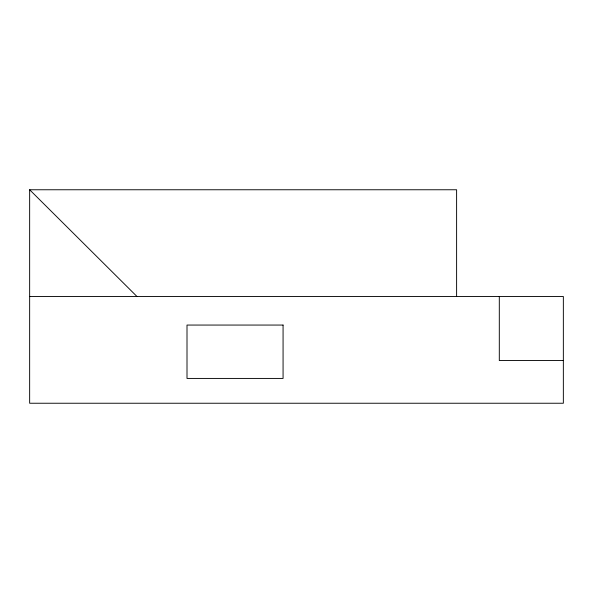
<?xml version="1.0" encoding="UTF-8"?>
<svg xmlns="http://www.w3.org/2000/svg" width="593" height="593" viewBox="0 0 593 593"><rect width="100%" height="100%" fill="white"/><g stroke="black" fill="none" stroke-linecap="round" stroke-linejoin="round"><path stroke-width="0.89" d="M29.65 296.5L563.35 296.5L563.35 403.24L29.65 403.24L29.65 189.76L456.61 189.76L456.61 296.5M563.35 360.544L499.306 360.544L499.306 296.5M29.65 189.76L136.976 296.5M283.069 325.06L187.003 325.06L187.003 378.43L283.069 378.43L283.069 325.06"/></g></svg>
